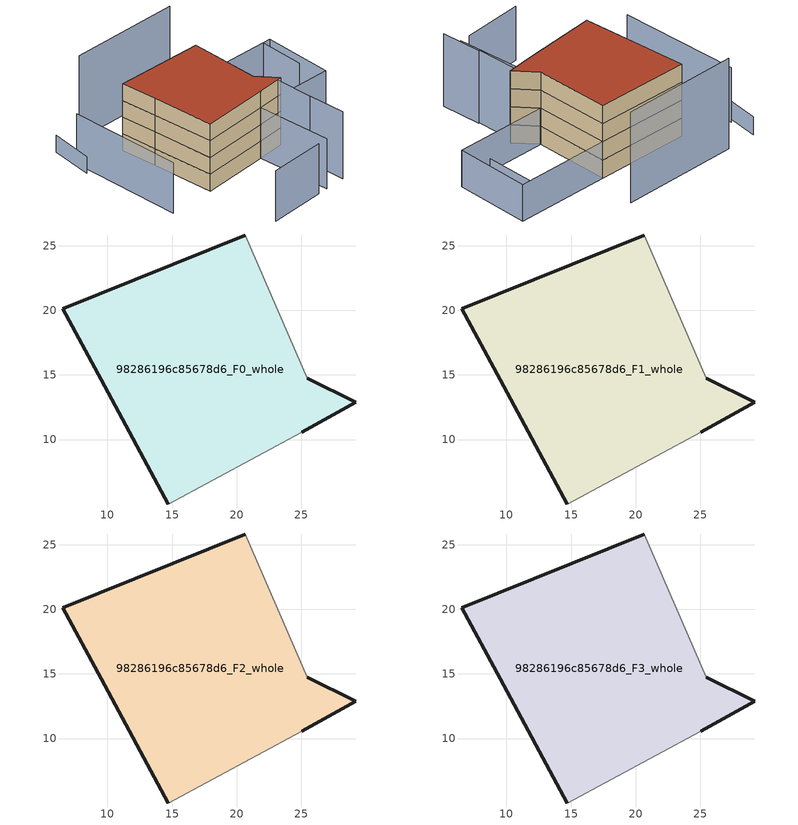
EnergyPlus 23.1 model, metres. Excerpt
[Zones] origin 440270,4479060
98286196c85678d6_F0_whole
 floor ground (EU_floor_Construction): 20.65,25.82 25.47,14.74 29.21,12.88 25.03,10.56 14.71,5.01 9.54,14.63 6.55,20.13 z0
 wall outside (EU_wall_Construction): 20.65,25.82 6.55,20.13 9.54,14.63 14.71,5.01 / 25.03,10.56 29.21,12.88 25.47,14.74 z0:3
 wall adiabatic (EU_wall_Construction): 25.47,14.74 20.65,25.82 / 14.71,5.01 25.03,10.56 z0:3
98286196c85678d6_F1_whole
 floor to 98286196c85678d6_F0_whole (EU_floor_Construction): 20.65,25.82 25.47,14.74 29.21,12.88 25.03,10.56 14.71,5.01 9.54,14.63 6.55,20.13 z3
 wall outside (EU_wall_Construction): 20.65,25.82 6.55,20.13 9.54,14.63 14.71,5.01 / 25.03,10.56 29.21,12.88 25.47,14.74 z3:6
 wall adiabatic (EU_wall_Construction): 25.47,14.74 20.65,25.82 / 14.71,5.01 25.03,10.56 z3:6
98286196c85678d6_F2_whole
 floor to 98286196c85678d6_F1_whole (EU_floor_Construction): 20.65,25.82 25.47,14.74 29.21,12.88 25.03,10.56 14.71,5.01 9.54,14.63 6.55,20.13 z6
 wall outside (EU_wall_Construction): 20.65,25.82 6.55,20.13 9.54,14.63 14.71,5.01 / 25.03,10.56 29.21,12.88 25.47,14.74 z6:9
 wall adiabatic (EU_wall_Construction): 25.47,14.74 20.65,25.82 / 14.71,5.01 25.03,10.56 z6:9
98286196c85678d6_F3_whole
 floor to 98286196c85678d6_F2_whole (EU_floor_Construction): 20.65,25.82 25.47,14.74 29.21,12.88 25.03,10.56 14.71,5.01 9.54,14.63 6.55,20.13 z9
 wall outside (EU_wall_Construction): 20.65,25.82 6.55,20.13 9.54,14.63 14.71,5.01 / 25.03,10.56 29.21,12.88 25.47,14.74 z9:12
 wall adiabatic (EU_wall_Construction): 25.47,14.74 20.65,25.82 / 14.71,5.01 25.03,10.56 z9:12
 roof outside (EU_roof_Construction): 25.03,10.56 29.21,12.88 25.47,14.74 20.65,25.82 6.55,20.13 9.54,14.63 14.71,5.01 z12
shading: 20.76,-6.23 29.5,-1.7 / 14.69,5.05 25.03,10.56 / 25.03,10.56 31.13,-0.91 / -1.13,19.35 7.27,1.49 z0:9; 34.36,0.79 31.45,6.56 / 31.34,6.54 28.5,12.54 z0:12; -2.8,23.45 -0.74,16.35 z0:3; 36.64,23.95 33.69,31.06 / 39.58,20.58 25.28,14.65 / 25.28,14.65 20.65,25.82 / 20.65,25.82 34.95,31.75 / 34.95,31.75 39.58,20.58 z0:6; 19.3,32.99 1.66,25.37 z0:15
[Building]
EU S2 Campaign: North Axis=0; Terrain=City; Solar Distribution=FullExterior
[Site:Location]
Madrid: Latitude=40.5; Longitude=-3.5; Time Zone=1; Elevation=609
[SizingPeriod:WeatherFileDays]
AnnualSizingPeriod: Begin Month=1; Begin Day of Month=1; End Month=12; End Day of Month=31; Day of Week for Start Day=Monday; Use Weather File Daylight Saving Period=No; Use Weather File Rain and Snow Indicators=No
[MATERIAL]
EU_InternalMass_Material: Roughness=MediumRough; Thickness=0.1; Conductivity=1; Density=1800; Specific Heat=900; Thermal Absorptance=0.9; Solar Absorptance=0.7; Visible Absorptance=0.7
[MATERIAL:NOMASS] Roughness=MediumRough; Thermal Absorptance=0.9; Solar Absorptance=0.7; Visible Absorptance=0.7
Name | Thermal Resistance
EU_wall_NoMass | 0.609216
EU_roof_NoMass | 0.513268
EU_floor_NoMass | 0.568163
[CONSTRUCTION]
EU_wall_Construction: EU_wall_NoMass
EU_roof_Construction: EU_roof_NoMass
EU_floor_Construction: EU_floor_NoMass
EU_InternalMass_Construction: EU_InternalMass_Material
[ZONE] Type=1; Multiplier=1; Ceiling Height=autocalculate; Floor Area=autocalculate; Part of Total Floor Area=Yes
Name | Volume
98286196c85678d6_F0_whole | 723.686
98286196c85678d6_F1_whole; 98286196c85678d6_F2_whole; 98286196c85678d6_F3_whole | 723.687
[INTERNALMASS] Construction=EU_InternalMass_Construction; Surface Area=222.662
Name | Zone or ZoneList
98286196c85678d6_F0_whole_EU_InternalMass | 98286196c85678d6_F0_whole
98286196c85678d6_F1_whole_EU_InternalMass | 98286196c85678d6_F1_whole
98286196c85678d6_F2_whole_EU_InternalMass | 98286196c85678d6_F2_whole
98286196c85678d6_F3_whole_EU_InternalMass | 98286196c85678d6_F3_whole
[OTHEREQUIPMENT] Fuel Type=Electricity; Design Level Calculation Method=Watts/Area; Power per Zone Floor Area=1; Fraction Latent=0; Fraction Radiant=0; Fraction Lost=0; Carbon Dioxide Generation Rate=0; EndUse Subcategory=EU_Step8_InternalGains
Name | Zone or ZoneList or Space or SpaceList | Schedule
EU_Step8_InternalGain_98286196c85678d6_F0_whole_f000 | 98286196c85678d6_F0_whole | EU_Step8_GainSchedule_98286196c85678d6_F0_whole_f000
EU_Step8_InternalGain_98286196c85678d6_F1_whole_f000 | 98286196c85678d6_F1_whole | EU_Step8_GainSchedule_98286196c85678d6_F1_whole_f000
EU_Step8_InternalGain_98286196c85678d6_F2_whole_f000 | 98286196c85678d6_F2_whole | EU_Step8_GainSchedule_98286196c85678d6_F2_whole_f000
EU_Step8_InternalGain_98286196c85678d6_F3_whole_f000 | 98286196c85678d6_F3_whole | EU_Step8_GainSchedule_98286196c85678d6_F3_whole_f000
[ZONEVENTILATION:DESIGNFLOWRATE] Schedule=EU_AlwaysOn; Design Flow Rate Calculation Method=AirChanges/Hour; Air Changes per Hour=0.752966; Ventilation Type=Natural; Fan Pressure Rise=0; Fan Total Efficiency=1; Constant Term Coefficient=1; Temperature Term Coefficient=0; Velocity Term Coefficient=0; Velocity Squared Term Coefficient=0; Minimum Indoor Temperature=-100; Maximum Indoor Temperature=100; Delta Temperature=-100; Minimum Outdoor Temperature=-100; Maximum Outdoor Temperature=100; Maximum Wind Speed=40
Name | Zone or ZoneList or Space or SpaceList
EU_ConstantAir_98286196c85678d6_F0_whole | 98286196c85678d6_F0_whole
EU_ConstantAir_98286196c85678d6_F1_whole | 98286196c85678d6_F1_whole
EU_ConstantAir_98286196c85678d6_F2_whole | 98286196c85678d6_F2_whole
EU_ConstantAir_98286196c85678d6_F3_whole | 98286196c85678d6_F3_whole
[HVACTEMPLATE:THERMOSTAT] Constant Heating Setpoint=20; Constant Cooling Setpoint=50
EU_HeatOnly_98286196c85678d6_F0_whole; EU_HeatOnly_98286196c85678d6_F1_whole; EU_HeatOnly_98286196c85678d6_F2_whole; EU_HeatOnly_98286196c85678d6_F3_whole
[HVACTEMPLATE:ZONE:IDEALLOADSAIRSYSTEM] System Availability Schedule=EU_AlwaysOn; Maximum Heating Supply Air Temperature=50; Minimum Cooling Supply Air Temperature=13; Maximum Heating Supply Air Humidity Ratio=0.0156; Minimum Cooling Supply Air Humidity Ratio=0.0077; Heating Limit=NoLimit; Cooling Limit=NoLimit; Heating Availability Schedule=EU_AlwaysOn; Cooling Availability Schedule=EU_CoolingOff; Dehumidification Control Type=ConstantSensibleHeatRatio; Cooling Sensible Heat Ratio=0.7; Dehumidification Setpoint=60; Humidification Control Type=None; Humidification Setpoint=30; Outdoor Air Method=None; Outdoor Air Flow Rate per Person=0.00944; Outdoor Air Flow Rate per Zone Floor Area=0; Outdoor Air Flow Rate per Zone=0; Demand Controlled Ventilation Type=None; Outdoor Air Economizer Type=NoEconomizer; Heat Recovery Type=None; Sensible Heat Recovery Effectiveness=0.7; Latent Heat Recovery Effectiveness=0.65
Name | Template Thermostat
98286196c85678d6_F0_whole | EU_HeatOnly_98286196c85678d6_F0_whole
98286196c85678d6_F1_whole | EU_HeatOnly_98286196c85678d6_F1_whole
98286196c85678d6_F2_whole | EU_HeatOnly_98286196c85678d6_F2_whole
98286196c85678d6_F3_whole | EU_HeatOnly_98286196c85678d6_F3_whole
[SIZING:ZONE] Zone Cooling Design Supply Air Temperature Input Method=SupplyAirTemperature; Zone Cooling Design Supply Air Temperature=13; Zone Heating Design Supply Air Temperature Input Method=SupplyAirTemperature; Zone Heating Design Supply Air Temperature=50; Zone Cooling Design Supply Air Humidity Ratio=0.008; Zone Heating Design Supply Air Humidity Ratio=0.008; Cooling Design Air Flow Method=DesignDay; Cooling Design Air Flow Rate=0; Cooling Minimum Air Flow per Zone Floor Area=0.000762; Cooling Minimum Air Flow=0; Cooling Minimum Air Flow Fraction=0.2; Heating Design Air Flow Method=DesignDay; Heating Design Air Flow Rate=0; Heating Maximum Air Flow per Zone Floor Area=0.002032; Heating Maximum Air Flow=0.141576; Heating Maximum Air Flow Fraction=0.3; Account for Dedicated Outdoor Air System=No; Dedicated Outdoor Air System Control Strategy=NeutralSupplyAir; Dedicated Outdoor Air Low Setpoint Temperature for Design=autosize; Dedicated Outdoor Air High Setpoint Temperature for Design=autosize; Zone Load Sizing Method=Sensible Load Only No Latent Load; Zone Latent Cooling Design Supply Air Humidity Ratio Input Method=HumidityRatioDifference; Zone Cooling Design Supply Air Humidity Ratio Difference=0.005; Zone Latent Heating Design Supply Air Humidity Ratio Input Method=HumidityRatioDifference; Zone Humidification Design Supply Air Humidity Ratio Difference=0.005
98286196c85678d6_F0_whole; 98286196c85678d6_F1_whole; 98286196c85678d6_F2_whole; 98286196c85678d6_F3_whole
[SCHEDULE:CONSTANT]
Name | Hourly Value
EU_AlwaysOn | 1
EU_CoolingOff | 0
[SCHEDULE:FILE] Column Number=1; Rows to Skip at Top=0; Number of Hours of Data=8760; Column Separator=Comma; Interpolate to Timestep=No; Minutes per Item=60; Adjust Schedule for Daylight Savings=Yes
Name | File
EU_Step8_GainSchedule_98286196c85678d6_F0_whole_f000 | ../../schedules/98286196c85678d6/98286196c85678d6_F0_whole_f000_gain.csv
EU_Step8_GainSchedule_98286196c85678d6_F1_whole_f000 | ../../schedules/98286196c85678d6/98286196c85678d6_F1_whole_f000_gain.csv
EU_Step8_GainSchedule_98286196c85678d6_F2_whole_f000 | ../../schedules/98286196c85678d6/98286196c85678d6_F2_whole_f000_gain.csv
EU_Step8_GainSchedule_98286196c85678d6_F3_whole_f000 | ../../schedules/98286196c85678d6/98286196c85678d6_F3_whole_f000_gain.csv
